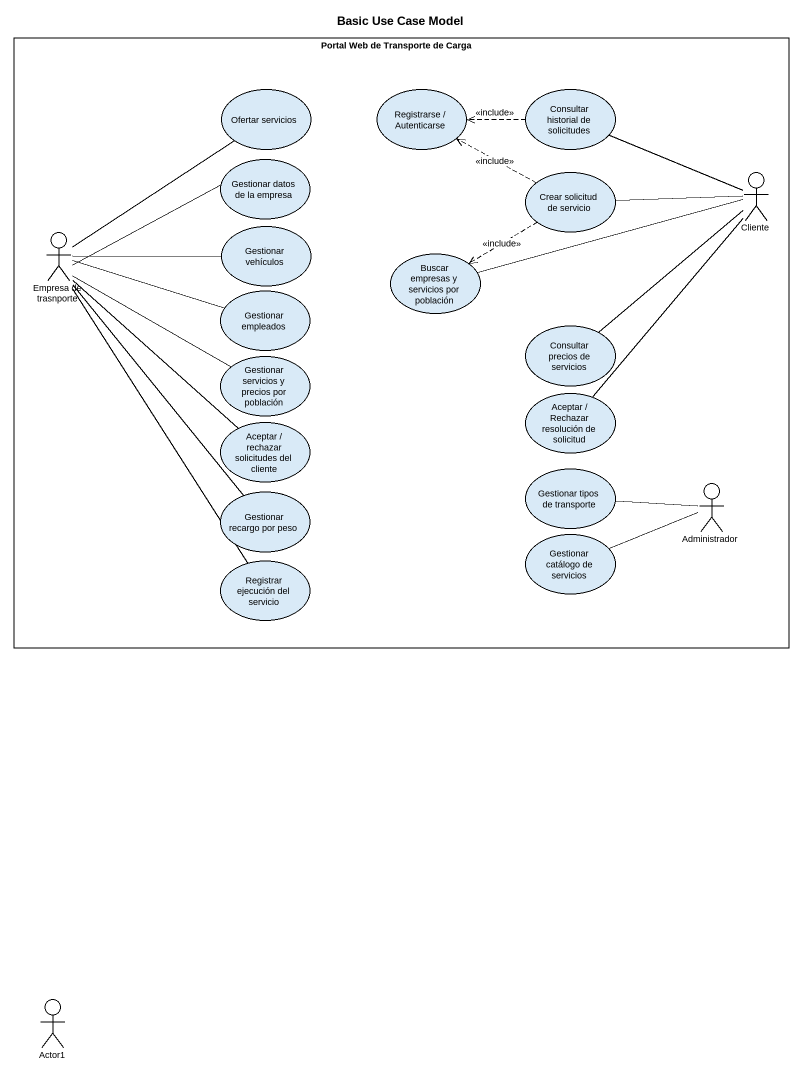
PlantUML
@startuml
title Basic Use Case Model
rectangle "Portal Web de Transporte de Carga" as Portal_Web_de_Transporte_de {
  usecase "Ofertar servicios" as Ofertar_servicios
  usecase "Registrarse / Autenticarse" as Registrarse_Autenticarse
  usecase "Consultar historial de solicitudes" as Consultar_historial_de
  usecase "Gestionar datos de la empresa" as Gestionar_datos_de_la
  usecase "Crear solicitud de servicio" as Crear_solicitud_de_servicio
  actor Cliente
  actor "Empresa de trasnporte" as Empresa_de_trasnporte
  usecase "Gestionar vehículos" as Gestionar_vehículos
  usecase "Buscar empresas y servicios por población" as Buscar_empresas_y_servicios
  usecase "Gestionar empleados" as Gestionar_empleados
  usecase "Consultar precios de servicios" as Consultar_precios_de
  usecase "Gestionar servicios y precios por población" as Gestionar_servicios_y
  usecase "Aceptar / rechazar solicitudes del cliente" as Aceptar_rechazar
  usecase "Aceptar / Rechazar resolución de solicitud" as Aceptar_Rechazar_resolución
  usecase "Gestionar recargo por peso" as Gestionar_recargo_por_peso
  usecase "Gestionar tipos de transporte" as Gestionar_tipos_de
  actor Administrador
  usecase "Gestionar catálogo de servicios" as Gestionar_catálogo_de
  usecase "Registrar ejecución del servicio" as Registrar_ejecución_del
}
actor Actor1
Consultar_historial_de .left.> Registrarse_Autenticarse : <<include>>
Consultar_historial_de -right- Cliente
Crear_solicitud_de_servicio .left.> Registrarse_Autenticarse : <<include>>
Crear_solicitud_de_servicio ..> Buscar_empresas_y_servicios : <<include>>
Cliente -left- Consultar_historial_de
Cliente -left- Consultar_historial_de
Cliente -left- Crear_solicitud_de_servicio
Cliente -left- Buscar_empresas_y_servicios
Cliente -- Consultar_precios_de
Cliente -- Aceptar_Rechazar_resolución
Empresa_de_trasnporte -up- Ofertar_servicios
Empresa_de_trasnporte -up- Ofertar_servicios
Empresa_de_trasnporte -right- Gestionar_datos_de_la
Empresa_de_trasnporte -right- Gestionar_vehículos
Empresa_de_trasnporte -right- Gestionar_empleados
Empresa_de_trasnporte -right- Gestionar_servicios_y
Empresa_de_trasnporte -- Aceptar_rechazar
Empresa_de_trasnporte -- Gestionar_recargo_por_peso
Empresa_de_trasnporte -- Registrar_ejecución_del
Administrador -left- Gestionar_tipos_de
Administrador -left- Gestionar_catálogo_de
@enduml
